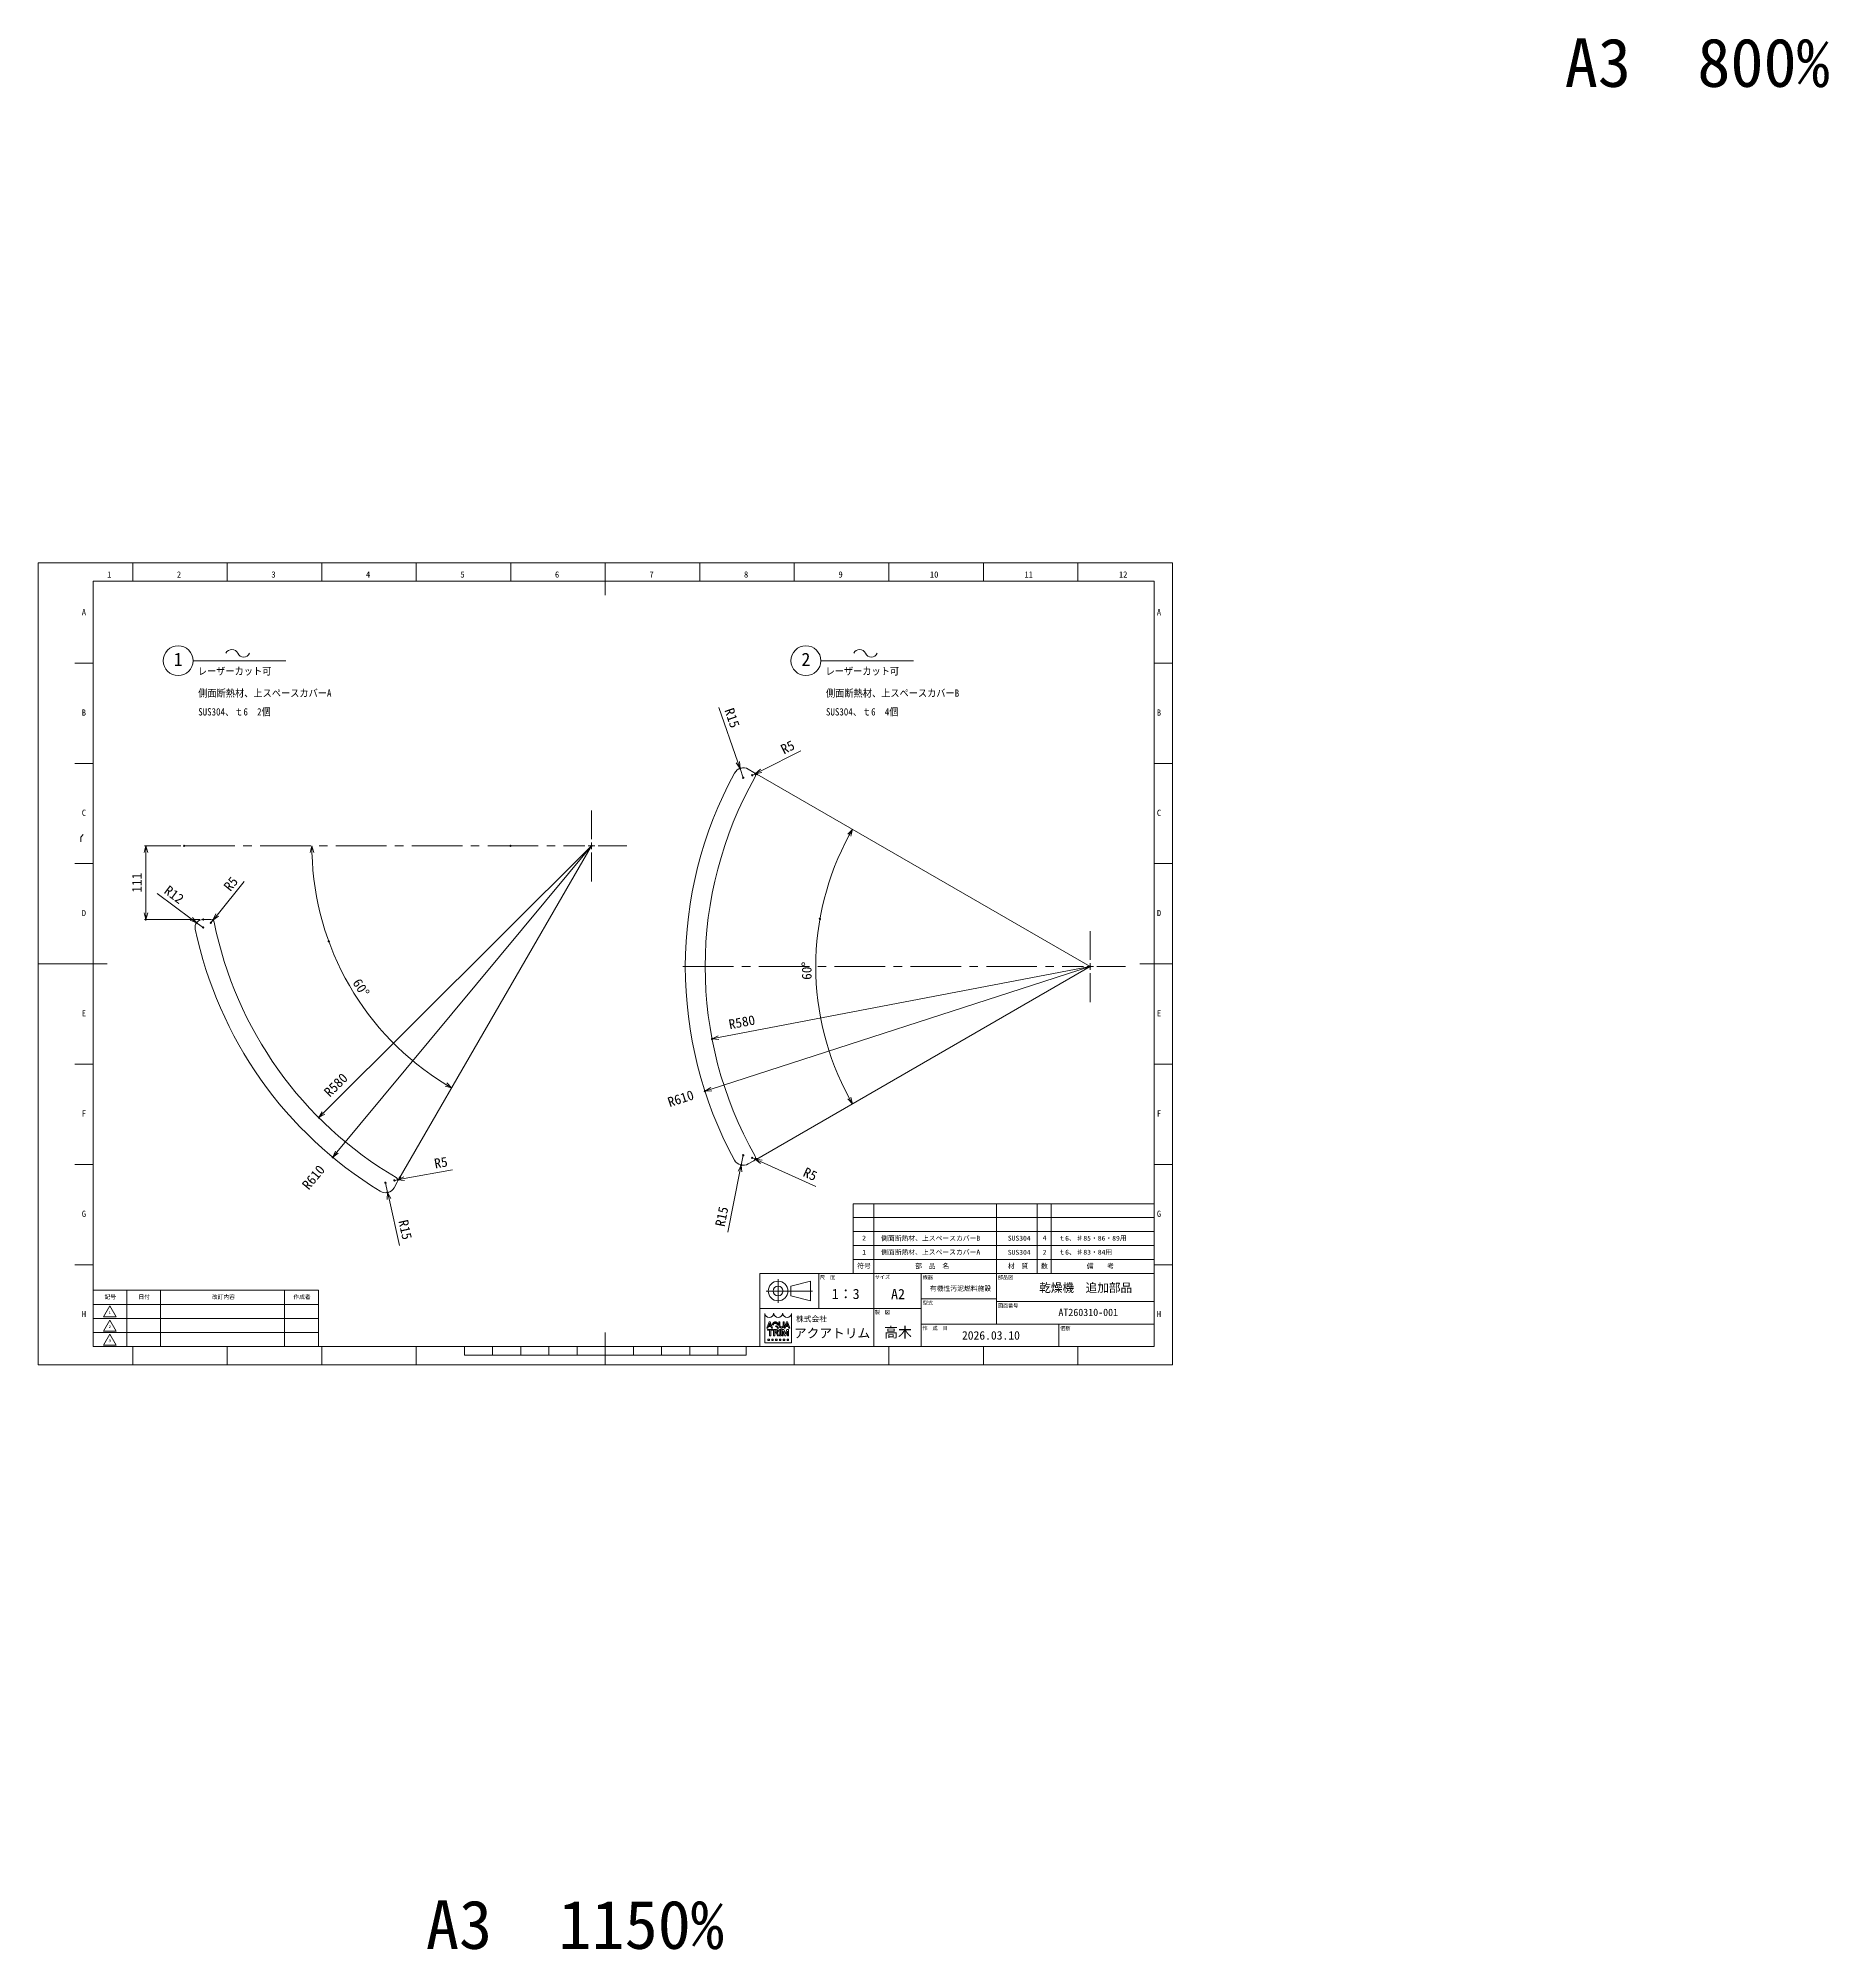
# Model space of a CAD drawing. Units: millimetres at full size. Extents: x -34906 to 7411, y -8440 to 3030.
# Drawn here: x 4713 to 7411, y -8392 to -5512 of the extents above; entities that cross this region are included whole.
import ezdxf
from ezdxf.enums import TextEntityAlignment as Align

# ---------------------------------------------------------------- set-up
doc = ezdxf.new("R2010")
doc.units = ezdxf.units.MM
doc.header["$LTSCALE"] = 4
doc.header["$PDMODE"] = 32
doc.header["$PDSIZE"] = 2
doc.linetypes.add('USER1', pattern=[28.575, 19.05, -3.175, 3.175, -3.175])
for name, color, linetype, lineweight in [('0-1_Defpoints', 7, 'Continuous', 18), ('0-2_01_外形線', 7, 'Continuous', 18), ('0-3_04_中心線', 7, 'USER1', 9), ('0-4_06_文字', 7, 'Continuous', 9), ('0-5_07_寸法線', 7, 'Continuous', 9), ('0-6_02_細線', 5, 'Continuous', 18), ('0-7_99_図枠', 7, 'Continuous', 18), ('0-9_10_補助線', 8, 'Continuous', 18)]:
    doc.layers.add(name, color=color, linetype=linetype, lineweight=lineweight)
doc.layers.add('0-F_06_PHANTOM', color=4, linetype='Continuous')
doc.styles.add('ＭＳ ゴシック', font='')
doc.styles.get('ＭＳ ゴシック').set_extended_font_data('MS Gothic')

# ---------------------------------------------------------------- blocks, each defined once
blk = doc.blocks.new('AM_BALLOON1')
at = {"layer": '0-9_10_補助線', "color": 3, "lineweight": 9}
blk.add_circle((0, 0), 2.5, dxfattribs=at)

msp = doc.modelspace()

# ---------------------------------------------------------------- linework, layer by layer
at = {"layer": '0-1_Defpoints'}
msp.add_lwpolyline([(4713.022, -7510.374), (6421.96, -7510.374), (6421.96, -6302.034), (4713.022, -6302.034)], close=True, dxfattribs=at)
at = {"layer": '0-2_01_外形線'}
for p, q in [((5791.445, -6617.762), (5782.929, -6612.846)), ((4973.18, -6839.419), (4961.35, -6839.419)), ((5782.861, -7207.678), (5791.376, -7202.762)), ((5249.158, -7243.541), (5254.074, -7235.026))]:
    msp.add_line(p, q, dxfattribs=at)
for centre, radius, start, end in [((6298.011, -6910.323), 610, 151.43673, 208.54973), ((5775.429, -6625.837), 15, 60.00264, 151.43673), ((5788.946, -6622.093), 5, 330.48168, 60.00264), ((6298.011, -6910.323), 580, 150.48168, 209.5046), ((4961.35, -6851.419), 12, 90, 191.86964), ((5546.564, -6728.419), 610, 191.86964, 238.55542), ((4973.18, -6844.419), 5, 11.43702, 90), ((5546.564, -6728.419), 580, 191.43702, 239.51029), ((5788.877, -7198.432), 5, 299.99431, 29.5046), ((5249.744, -7232.526), 5, 330, 59.51029), ((5775.362, -7194.686), 15, 208.54973, 299.99431), ((5236.168, -7236.041), 15, 238.55542, 330)]:
    msp.add_arc(centre, radius, start, end, dxfattribs=at)
at = {"layer": '0-3_04_中心線'}
for p, q in [((5546.564, -6718.419), (5546.564, -6674.919)), ((4933.064, -6728.419), (5536.564, -6728.419)), ((5546.564, -6781.919), (5546.564, -6738.419)), ((5556.564, -6728.419), (5600.064, -6728.419)), ((6298.011, -6900.323), (6298.011, -6856.823)), ((5684.511, -6910.323), (6288.011, -6910.323)), ((6308.011, -6910.323), (6351.511, -6910.323)), ((6298.011, -6963.823), (6298.011, -6920.323))]:
    msp.add_line(p, q, dxfattribs=at)
at = {"layer": '0-3_04_中心線', "linetype": 'Continuous'}
for p, q in [((5541.564, -6728.419), (5551.564, -6728.419)), ((5546.564, -6733.419), (5546.564, -6723.419)), ((6293.011, -6910.323), (6303.011, -6910.323)), ((6298.011, -6915.323), (6298.011, -6905.323))]:
    msp.add_line(p, q, dxfattribs=at)
at = {"layer": '0-5_07_寸法線', "color": 3, "lineweight": 18}
for p, q in [((4946.424, -6449.441), (5086.091, -6449.441)), ((5892.33, -6449.441), (6031.997, -6449.441)), ((5738.717, -6519.996), (5767.236, -6602.217)), ((5862.155, -6585.006), (5802.327, -6615.314)), ((5775.429, -6625.837), (5770.514, -6611.665)), ((5788.946, -6622.093), (5793.406, -6619.833)), ((5795.757, -6620.254), (6298.011, -6910.323)), ((4928.064, -6728.419), (4873.338, -6728.419)), ((4875.338, -6738.419), (4875.338, -6829.419)), ((5546.564, -6728.419), (5142.899, -7130.856)), ((5546.564, -6728.419), (5163.116, -7189.904)), ((5546.564, -6728.419), (5256.564, -7230.714)), ((5023.522, -6782.289), (4982.623, -6832.765)), ((4892.48, -6800.082), (4943.711, -6838.271)), ((4956.35, -6839.419), (4873.338, -6839.419)), ((4961.35, -6851.419), (4951.729, -6844.248)), ((4973.18, -6844.419), (4976.328, -6840.535)), ((6298.011, -6910.323), (5727.106, -7094.896)), ((6298.011, -6910.323), (5738.15, -7017.353)), ((6298.011, -6910.323), (5795.688, -7200.273)), ((5775.362, -7194.686), (5772.417, -7209.395)), ((5788.877, -7198.432), (5793.431, -7200.495)), ((5337.419, -7216.305), (5264.494, -7229.797)), ((5752.158, -7310.582), (5770.454, -7219.2)), ((5884.666, -7241.812), (5802.541, -7204.62)), ((5236.168, -7236.041), (5239.457, -7250.676)), ((5249.744, -7232.526), (5254.661, -7231.616)), ((5257.448, -7330.73), (5241.649, -7260.432))]:
    msp.add_line(p, q, dxfattribs=at)
at = {"layer": '0-5_07_寸法線'}
for p, q in [((5770.514, -6611.665), (5767.236, -6602.217)), ((5793.406, -6619.833), (5802.327, -6615.314)), ((5940.073, -6703.601), (5935.177, -6712.321)), ((4875.338, -6728.419), (4875.338, -6738.419)), ((5125.425, -6728.419), (5125.544, -6738.419)), ((4875.338, -6839.419), (4875.338, -6829.419)), ((4951.729, -6844.248), (4943.711, -6838.271)), ((4976.328, -6840.535), (4982.623, -6832.765)), ((5728.328, -7019.231), (5738.15, -7017.353)), ((5335.941, -7093.105), (5327.341, -7088.001)), ((5717.591, -7097.973), (5727.106, -7094.896)), ((5940.024, -7116.96), (5935.13, -7108.24)), ((5135.817, -7137.916), (5142.899, -7130.856)), ((5156.725, -7197.595), (5163.116, -7189.904)), ((5772.417, -7209.395), (5770.454, -7219.2)), ((5793.431, -7200.495), (5802.541, -7204.62)), ((5239.457, -7250.676), (5241.649, -7260.432)), ((5254.661, -7231.616), (5264.494, -7229.797))]:
    msp.add_line(p, q, dxfattribs=at)
for points in [[(5769.768, -6601.339), (5770.514, -6611.665), (5764.705, -6603.095)], [(5803.537, -6617.704), (5793.406, -6619.833), (5801.116, -6612.924)], [(5932.841, -6711.009), (5940.073, -6703.601), (5937.513, -6713.633)], [(4872.659, -6738.419), (4875.338, -6728.419), (4878.018, -6738.419)], [(5122.865, -6738.451), (5125.425, -6728.419), (5128.223, -6738.387)], [(4878.018, -6829.419), (4875.338, -6839.419), (4872.659, -6829.419)], [(4945.313, -6836.123), (4951.729, -6844.248), (4942.11, -6840.419)], [(4984.705, -6834.452), (4976.328, -6840.535), (4980.541, -6831.078)], [(5738.653, -7019.985), (5728.328, -7019.231), (5737.647, -7014.721)], [(5328.709, -7085.697), (5335.941, -7093.105), (5325.973, -7090.305)], [(5727.931, -7097.446), (5717.591, -7097.973), (5726.282, -7092.347)], [(5937.466, -7106.928), (5940.024, -7116.96), (5932.793, -7109.551)], [(5144.791, -7132.753), (5135.817, -7137.916), (5141.007, -7128.958)], [(5165.177, -7191.616), (5156.725, -7197.595), (5161.055, -7188.191)], [(5264.981, -7232.432), (5254.661, -7231.616), (5264.006, -7227.162)], [(5767.827, -7218.674), (5772.417, -7209.395), (5773.081, -7219.726)], [(5801.435, -7207.061), (5793.431, -7200.495), (5803.646, -7202.179)], [(5239.035, -7261.02), (5239.457, -7250.676), (5244.264, -7259.845)]]:
    msp.add_lwpolyline(points, dxfattribs=at)
at = {"layer": '0-5_07_寸法線', "lineweight": 18}
for centre, start, end in [((5004.774, -6442.222), 24.22764, 155.57578), ((5022.583, -6434.171), 204.22764, 335.57578), ((5950.68, -6442.222), 24.22764, 155.57578), ((5968.489, -6434.171), 204.22764, 335.57578)]:
    msp.add_arc(centre, 9.772, start, end, dxfattribs=at)
at = {"layer": '0-5_07_寸法線', "color": 3, "lineweight": 18}
for centre, radius, start, end in [((5546.564, -6728.419), 421.138, 181.36053, 238.63099), ((6298.011, -6910.323), 413.345, 151.37824, 208.60813)]:
    msp.add_arc(centre, radius, start, end, dxfattribs=at)
at = {"layer": '0-5_07_寸法線'}
for p in [(5770.514, -6611.665), (5788.946, -6622.093), (5793.406, -6619.833), (5795.757, -6620.254), (5775.429, -6625.837), (4933.064, -6728.419), (4933.064, -6728.419), (5424.564, -6728.419), (5546.564, -6728.419), (5546.564, -6728.419), (5546.564, -6728.419), (4875.338, -6839.419), (4951.729, -6844.248), (4961.35, -6839.419), (4961.35, -6851.419), (4973.18, -6844.419), (4976.328, -6840.535), (5890.955, -6838.496), (5150.816, -6872.438), (6298.011, -6910.323), (6298.011, -6910.323), (6298.011, -6910.323), (6298.011, -6910.323), (5728.328, -7019.231), (5717.591, -7097.973), (5135.817, -7137.916), (5156.725, -7197.595), (5775.362, -7194.686), (5788.877, -7198.432), (5793.431, -7200.495), (5795.688, -7200.273), (5257.996, -7228.063), (5772.417, -7209.395), (5236.168, -7236.041), (5239.457, -7250.676), (5249.744, -7232.526), (5254.661, -7231.616)]:
    msp.add_point(p, dxfattribs=at)
at = {"layer": '0-6_02_細線'}
for p, q in [((5940.763, -7372.604), (5940.763, -7267.615)), ((5940.763, -7267.615), (6394.381, -7267.615)), ((5972.26, -7267.615), (5972.26, -7372.604)), ((6157.012, -7267.615), (6157.012, -7372.604)), ((6218.338, -7267.615), (6218.338, -7372.604)), ((6239.336, -7267.615), (6239.336, -7372.604)), ((5940.763, -7288.613), (6394.381, -7288.613)), ((5940.763, -7309.611), (6394.381, -7309.611)), ((5940.763, -7330.608), (6394.381, -7330.608)), ((5940.763, -7351.606), (6394.381, -7351.606))]:
    msp.add_line(p, q, dxfattribs=at)
at = {"layer": '0-7_99_図枠'}
for p, q in [((4855.433, -6329.612), (4855.433, -6302.034)), ((4997.845, -6329.612), (4997.845, -6302.034)), ((5140.256, -6329.612), (5140.256, -6302.034)), ((5282.668, -6329.612), (5282.668, -6302.034)), ((5425.079, -6329.612), (5425.079, -6302.034)), ((5567.491, -6302.034), (5567.491, -6350.827)), ((5709.902, -6329.612), (5709.902, -6302.034)), ((5852.314, -6329.612), (5852.314, -6302.034)), ((5994.725, -6329.612), (5994.725, -6302.034)), ((5994.725, -6329.612), (5994.725, -6302.034)), ((6137.137, -6329.612), (6137.137, -6302.034)), ((6279.548, -6329.612), (6279.548, -6302.034)), ((4795.672, -6453.092), (4768.094, -6453.092)), ((6421.96, -6453.092), (6394.381, -6453.092)), ((4795.672, -6604.149), (4768.094, -6604.149)), ((6421.96, -6604.149), (6394.381, -6604.149)), ((4795.672, -6755.207), (4768.094, -6755.207)), ((6421.96, -6755.207), (6394.381, -6755.207)), ((4713.022, -6906.265), (4816.887, -6906.265)), ((6421.96, -6906.265), (6373.167, -6906.265)), ((4795.672, -7057.323), (4768.094, -7057.323)), ((6421.96, -7057.323), (6394.381, -7057.323)), ((4795.672, -7208.381), (4768.094, -7208.381)), ((6421.96, -7208.381), (6394.381, -7208.381)), ((4795.672, -7359.439), (4768.094, -7359.439)), ((5889.481, -7425.64), (5889.481, -7372.604)), ((5972.217, -7482.918), (5972.217, -7372.604)), ((6043.702, -7482.918), (6043.702, -7372.604)), ((6156.988, -7372.604), (6156.988, -7448.976)), ((6421.96, -7359.439), (6394.381, -7359.439)), ((4846.587, -7482.918), (4846.587, -7398.061)), ((4897.501, -7482.918), (4897.501, -7398.061)), ((5084.187, -7482.918), (5084.187, -7398.061)), ((5810.033, -7399.122), (5879.828, -7399.122)), ((5827.853, -7416.942), (5827.853, -7381.302)), ((4795.672, -7419.276), (5135.101, -7419.276)), ((6043.702, -7425.64), (5800.381, -7425.64)), ((6043.702, -7410.79), (6156.988, -7410.79)), ((6156.988, -7415.033), (6394.381, -7415.033)), ((4795.672, -7440.49), (5135.101, -7440.49)), ((5810.791, -7454.963), (5810.791, -7454.917)), ((5810.791, -7454.963), (5812.515, -7454.963)), ((5812.037, -7456.884), (5819.914, -7456.884)), ((5812.037, -7456.884), (5812.037, -7458.229)), ((5812.037, -7458.229), (5814.919, -7458.229)), ((5812.515, -7454.963), (5815.209, -7447.397)), ((5813.455, -7452.431), (5813.975, -7450.97)), ((5813.455, -7452.431), (5817.002, -7452.431)), ((5813.975, -7450.97), (5816.482, -7450.97)), ((5814.413, -7445.357), (5816.006, -7445.357)), ((5815.111, -7466.49), (5815.111, -7458.421)), ((5816.482, -7450.97), (5815.209, -7447.397)), ((5819.628, -7454.917), (5816.006, -7445.357)), ((5816.84, -7466.49), (5816.84, -7458.421)), ((5817.032, -7458.229), (5819.914, -7458.229)), ((5819.218, -7449.584), (5819.218, -7450.736)), ((5819.628, -7454.963), (5819.628, -7454.917)), ((5819.914, -7456.884), (5819.914, -7458.229)), ((5820.819, -7449.697), (5820.819, -7450.619)), ((5821.009, -7456.884), (5821.009, -7466.49)), ((5821.009, -7456.884), (5825.428, -7456.884)), ((5822.738, -7458.229), (5825.658, -7458.229)), ((5824.009, -7452.416), (5824.86, -7451.513)), ((5824.009, -7452.416), (5824.794, -7453.18)), ((5824.86, -7451.513), (5828.419, -7454.445)), ((5825.886, -7452.312), (5827.124, -7453.332)), ((5825.971, -7454.325), (5827.307, -7455.625)), ((5826.455, -7449.697), (5826.455, -7450.619)), ((5827.307, -7455.625), (5828.419, -7454.445)), ((5828.056, -7449.584), (5828.056, -7450.736)), ((5828.944, -7451.084), (5828.944, -7445.357)), ((5830.673, -7445.357), (5828.944, -7445.357)), ((5830.178, -7456.884), (5832.291, -7456.884)), ((5830.178, -7456.884), (5830.178, -7458.229)), ((5830.37, -7464.953), (5830.37, -7458.421)), ((5830.673, -7450.736), (5830.673, -7445.357)), ((5832.099, -7464.953), (5832.099, -7458.421)), ((5832.291, -7456.884), (5832.291, -7458.229)), ((5833.267, -7454.963), (5832.69, -7454.963)), ((5834.022, -7456.884), (5836.531, -7456.884)), ((5838.825, -7463.861), (5836.531, -7456.884)), ((5836.916, -7454.963), (5836.916, -7454.917)), ((5836.916, -7454.963), (5838.64, -7454.963)), ((5837.013, -7451.084), (5837.013, -7445.357)), ((5838.64, -7454.963), (5841.334, -7447.397)), ((5838.825, -7463.861), (5841.119, -7456.884)), ((5839.58, -7452.431), (5840.1, -7450.97)), ((5839.58, -7452.431), (5843.127, -7452.431)), ((5840.1, -7450.97), (5842.607, -7450.97)), ((5840.538, -7445.357), (5842.131, -7445.357)), ((5843.63, -7456.884), (5841.119, -7456.884)), ((5842.607, -7450.97), (5841.334, -7447.397)), ((5845.753, -7454.917), (5842.131, -7445.357)), ((5845.753, -7454.963), (5845.753, -7454.917)), ((6043.702, -7448.976), (6394.381, -7448.976)), ((6251.11, -7448.976), (6251.11, -7482.918)), ((4795.672, -7461.704), (5135.101, -7461.704)), ((4855.433, -7510.374), (4855.433, -7482.918)), ((4997.845, -7510.374), (4997.845, -7482.918)), ((5140.256, -7510.374), (5140.256, -7482.918)), ((5282.668, -7510.374), (5282.668, -7482.918)), ((5355.348, -7495.647), (5355.348, -7482.918)), ((5397.776, -7495.647), (5397.776, -7482.918)), ((5440.205, -7495.647), (5440.205, -7482.918)), ((5482.633, -7495.647), (5482.633, -7482.918)), ((5525.062, -7495.647), (5525.062, -7482.918)), ((5567.491, -7510.374), (5567.491, -7461.704)), ((5609.919, -7495.647), (5609.919, -7482.918)), ((5652.348, -7495.647), (5652.348, -7482.918)), ((5694.776, -7495.647), (5694.776, -7482.918)), ((5737.205, -7495.647), (5737.205, -7482.918)), ((5779.633, -7495.647), (5779.633, -7482.918)), ((5812.518, -7471.521), (5812.518, -7473.826)), ((5815.111, -7466.49), (5816.84, -7466.49)), ((5818.282, -7471.521), (5818.282, -7473.826)), ((5822.795, -7461.938), (5822.795, -7460.593)), ((5822.795, -7460.593), (5825.658, -7460.593)), ((5822.795, -7461.938), (5824.682, -7461.938)), ((5824.045, -7471.521), (5824.045, -7473.826)), ((5825.395, -7462.42), (5826.857, -7466.49)), ((5826.857, -7466.49), (5828.721, -7466.49)), ((5827.065, -7462.36), (5828.721, -7466.413)), ((5828.721, -7466.413), (5828.721, -7466.49)), ((5829.809, -7471.521), (5829.809, -7473.826)), ((5830.178, -7466.49), (5830.178, -7465.145)), ((5835.572, -7471.521), (5835.572, -7473.826)), ((5837.96, -7466.49), (5835.749, -7459.766)), ((5837.96, -7466.49), (5839.69, -7466.49)), ((5839.69, -7466.49), (5841.9, -7459.766)), ((5843.641, -7471.521), (5843.641, -7473.826)), ((5852.314, -7510.374), (5852.314, -7482.918)), ((5994.725, -7510.497), (5994.725, -7482.918)), ((5994.725, -7510.374), (5994.725, -7482.918)), ((6137.137, -7510.374), (6137.137, -7482.918)), ((6279.548, -7510.374), (6279.548, -7482.918)), ((5355.348, -7495.647), (5779.633, -7495.647))]:
    msp.add_line(p, q, dxfattribs=at)
for points in [[(4795.672, -7482.918), (6394.381, -7482.918), (6394.381, -6329.612), (4795.672, -6329.612)], [(5800.381, -7482.918), (6394.381, -7482.918), (6394.381, -7372.604), (5800.381, -7372.604)], [(4795.672, -7482.918), (5135.101, -7482.918), (5135.101, -7398.061), (4795.672, -7398.061)], [(5847.158, -7391.697), (5876.858, -7384.272), (5876.858, -7413.972), (5847.158, -7406.547)], [(4811.583, -7438.237), (4821.13, -7421.702), (4830.676, -7438.237)], [(4811.583, -7459.451), (4821.13, -7442.916), (4830.676, -7459.451)], [(4811.583, -7480.665), (4821.13, -7464.13), (4830.676, -7480.665)]]:
    msp.add_lwpolyline(points, close=True, dxfattribs=at)
for points in [[(5848.252, -7432.905), (5848.252, -7477.285), (5807.907, -7477.285), (5807.907, -7432.905)], [(5810.791, -7454.963), (5810.791, -7454.917), (5814.413, -7445.357)], [(5819.628, -7454.963), (5817.903, -7454.963), (5817.002, -7452.431)], [(5821.009, -7466.49), (5822.738, -7466.49), (5822.738, -7458.229)], [(5834.022, -7456.884), (5834.022, -7466.49), (5835.751, -7466.49), (5835.749, -7459.766)], [(5835.284, -7450.736), (5835.284, -7445.357), (5837.013, -7445.357)], [(5836.916, -7454.963), (5836.916, -7454.917), (5840.538, -7445.357)], [(5841.9, -7459.766), (5841.9, -7466.49), (5843.63, -7466.49), (5843.63, -7456.884)], [(5845.753, -7454.963), (5844.028, -7454.963), (5843.127, -7452.431)], [(5812.518, -7471.521), (5814.823, -7471.521), (5814.823, -7473.826), (5812.518, -7473.826)], [(5818.282, -7471.521), (5820.587, -7471.521), (5820.587, -7473.826), (5818.282, -7473.826)], [(5824.045, -7471.521), (5826.351, -7471.521), (5826.351, -7473.826), (5824.045, -7473.826)], [(5829.809, -7471.521), (5832.114, -7471.521), (5832.114, -7473.826), (5829.809, -7473.826)], [(5830.178, -7466.49), (5832.291, -7466.49), (5832.291, -7465.145)], [(5835.572, -7471.521), (5837.878, -7471.521), (5837.878, -7473.826), (5835.572, -7473.826)], [(5843.641, -7471.521), (5841.336, -7471.521), (5841.336, -7473.826), (5843.641, -7473.826)]]:
    msp.add_lwpolyline(points, dxfattribs=at)
for radius in [14.85, 7.425]:
    msp.add_circle((5827.853, -7399.122), radius, dxfattribs=at)
for centre, radius, start, end in [((5807.907, -7433.097), 0.192, 0, 90), ((5814.919, -7458.421), 0.192, 0, 90), ((5817.032, -7458.421), 0.192, 90, 180), ((5821.355, -7433.097), 0.192, 0, 180), ((5821.355, -7433.097), 0.192, 0, 90), ((5825.617, -7459.411), 1.183, 271.99706, 88.00294), ((5833.005, -7450.91), 4.065, 182.45003, 265.55526), ((5830.178, -7458.421), 0.192, 0, 90), ((5834.103, -7450.781), 3.43, 179.25279, 218.96457), ((5832.978, -7450.137), 3.198, 241.15773, 298.84227), ((5832.291, -7458.421), 0.192, 90, 180), ((5832.951, -7450.91), 4.065, 274.44474, 357.54997), ((5831.854, -7450.781), 3.43, 321.03543, 0.74721), ((5834.804, -7433.097), 0.192, 0, 180), ((5848.252, -7433.097), 0.192, 90, 180), ((5824.682, -7462.707), 0.768, 21.9283, 90), ((5825.903, -7462.836), 1.256, 22.27295, 58.55311), ((5830.178, -7464.953), 0.192, 270, 0), ((5832.291, -7464.953), 0.192, 180, 270)]:
    msp.add_arc(centre, radius, start, end, dxfattribs=at)
for centre, major_axis, ratio, start_param, end_param in [((5814.631, -7433.097), (-6.532, 0), 0.882353, 6.28318531, 9.42477796), ((5823.637, -7449.584), (-4.419, 0), 0.956522, 3.14159265, 6.28318531), ((5823.637, -7450.736), (-4.419, 0), 0.956522, 4.15591475, 6.28318531), ((5823.637, -7449.697), (2.818, 0), 0.994718, 6.28318531, 9.42477796), ((5823.637, -7450.623), (2.818, 0), 0.995036, 1.14769271, 3.14159265), ((5828.08, -7433.097), (-6.532, 0), 0.882353, 6.28318531, 9.42477796), ((5825.428, -7459.411), (-3.101, 0), 0.81482, 1.94406945, 4.71238898), ((5823.637, -7450.623), (2.818, 0), 0.995036, 6.28318531, 6.92970349), ((5823.637, -7450.736), (-4.419, 0), 0.956522, 3.14159265, 3.80298072), ((5841.528, -7433.097), (-6.532, 0), 0.882353, 6.28318531, 9.42477796)]:
    msp.add_ellipse(centre, major_axis=major_axis, ratio=ratio, start_param=start_param, end_param=end_param, dxfattribs=at)
at = {"layer": '0-9_10_補助線'}
msp.add_lwpolyline([(4777.002, -6722.328), (4777.002, -6715.555), (4780.723, -6711.076)], dxfattribs=at)

# ---------------------------------------------------------------- block references
at = {"layer": '0-4_06_文字', "xscale": 8.999455, "yscale": 8.999455}
for p in [(4923.899, -6449.423), (5869.805, -6449.423)]:
    msp.add_blockref('AM_BALLOON1', p, dxfattribs=at)

# ---------------------------------------------------------------- texts
at = {"layer": '0-4_06_文字', "color": 134, "style": 'ＭＳ ゴシック'}
for s, p in [('1', (4917.118, -6463.198)), ('2', (5863.024, -6463.198))]:
    msp.add_text(s, height=19.79, dxfattribs=at).set_placement(p, align=Align.BOTTOM_LEFT)
at = {"layer": '0-4_06_文字', "style": 'ＭＳ ゴシック', "width": 0.9}
for s, p in [('レーザーカット可', (4953.462, -6473.981)), ('レーザーカット可', (5899.368, -6473.981)), ('側面断熱材、上スペースカバーA', (4954.069, -6507.108)), ('側面断熱材、上スペースカバーB', (5899.975, -6507.108)), ('SUS304、ｔ6\u30002個', (4954.069, -6535.266)), ('SUS304、ｔ6\u30004個', (5899.975, -6535.266))]:
    msp.add_text(s, height=11, dxfattribs=at).set_placement(p, align=Align.BOTTOM_LEFT)
at = {"layer": '0-4_06_文字', "style": 'ＭＳ ゴシック'}
for s, p in [('側面断熱材、上スペースカバーB', (5983.04, -7325.434)), ('ｔ6、♯85・86・89用', (6250.116, -7325.434)), ('2', (5954.587, -7325.182)), ('1', (5954.587, -7346.431)), ('側面断熱材、上スペースカバーA', (5983.04, -7346.431)), ('SUS304', (6174.03, -7325.363)), ('SUS304', (6174.03, -7346.628)), ('4', (6226.507, -7325.137)), ('2', (6226.507, -7346.628)), ('ｔ6、♯83・84用', (6250.116, -7346.431)), ('符号', (5947.087, -7367.321)), ('部\u3000品\u3000名', (6034.372, -7367.321)), ('材\u3000質', (6174.03, -7367.321)), ('数', (6224.007, -7367.321)), ('備\u3000\u3000考', (6292.925, -7367.321)), ('有機性汚泥燃料施設', (6056.511, -7401.176))]:
    msp.add_text(s, height=7.331, dxfattribs=at).set_placement(p, align=Align.BOTTOM_LEFT)
at = {"layer": '0-5_07_寸法線', "style": 'ＭＳ ゴシック'}
for s, rotation, p in [('R15', 289.13, (5742.713, -6525.414)), ('R5', 26.866, (5838.652, -6594.67)), ('111', 90, (4873.338, -6798.919)), ('R12', 323.298, (4898.829, -6802.32)), ('R5', 50.983, (5006.02, -6800.713)), ('60°', 89.993, (5882.664, -6930.274)), ('60°', 302.514, (5182.372, -6936.846)), ('R580', 10.823, (5755.939, -7009.197)), ('R580', 44.913, (5155.575, -7111.037)), ('R610', 17.916, (5665.815, -7126.275)), ('R5', 10.482, (5312.144, -7218.947)), ('R610', 50.277, (5123.924, -7250.592)), ('R5', 335.636, (5862.413, -7229.539)), ('R15', 78.679, (5751.459, -7303.886)), ('R15', 282.666, (5251.412, -7294.749))]:
    msp.add_text(s, height=14.66, rotation=rotation, dxfattribs=at).set_placement(p, align=Align.BOTTOM_LEFT)
at = {"layer": '0-7_99_図枠', "style": 'ＭＳ ゴシック'}
for s, height, p in [('1', 9.332, (4816.765, -6327.009)), ('2', 9.332, (4922.01, -6327.009)), ('3', 9.332, (5064.422, -6327.009)), ('4', 9.332, (5206.833, -6327.009)), ('5', 9.332, (5349.245, -6327.009)), ('6', 9.332, (5491.656, -6327.009)), ('7', 9.332, (5634.068, -6327.009)), ('8', 9.332, (5776.479, -6327.009)), ('9', 9.332, (5918.891, -6327.009)), ('10', 9.332, (6056.674, -6327.009)), ('11', 9.332, (6199.085, -6327.009)), ('12', 9.332, (6341.497, -6327.009)), ('A', 9.332, (4778.701, -6383.927)), ('A', 9.332, (6398.624, -6383.927)), ('B', 9.332, (4778.701, -6534.985)), ('B', 9.332, (6398.624, -6534.985)), ('C', 9.332, (4778.701, -6686.043)), ('C', 9.332, (6398.624, -6686.043)), ('D', 9.332, (4778.701, -6837.101)), ('D', 9.332, (6398.624, -6837.101)), ('E', 9.332, (4778.701, -6988.159)), ('E', 9.332, (6398.624, -6988.159)), ('F', 9.332, (4778.701, -7139.216)), ('F', 9.332, (6398.624, -7139.216)), ('G', 9.332, (4778.701, -7290.274)), ('G', 9.332, (6398.624, -7290.274)), ('尺\u3000度', 5.499, (5890.826, -7382.997)), ('1：3', 15.4, (5908.807, -7415.807)), ('サイズ', 5.499, (5973.562, -7382.437)), ('A2', 15.4, (5998.09, -7416.04)), ('機器', 5.499, (6045.741, -7382.873)), ('部品図', 5.499, (6159.027, -7382.873)), ('乾燥機\u3000追加部品', 12.83, (6221.315, -7404.566)), ('H', 9.332, (4778.701, -7441.332)), ('記号', 6.221, (4813.03, -7412.911)), ('1', 4.666, (4819.062, -7435.154)), ('日付', 6.221, (4863.944, -7412.911)), ('改訂内容', 6.221, (4974.644, -7413.056)), ('作成者', 6.221, (5097.494, -7412.911)), ('製\u3000図', 5.499, (5973.562, -7435.473)), ('型式', 5.499, (6045.741, -7421.434)), ('図面番号', 5.499, (6159.027, -7425.676)), ('AT260310-001', 11, (6250.277, -7440.052)), ('H', 9.332, (6398.624, -7441.332)), ('2', 4.666, (4819.062, -7456.368)), ('アクアトリム', 14.04, (5851.75, -7473.857)), ('株式会社', 8.315, (5854.956, -7447.865)), ('高木', 15.4, (5987.537, -7473.657)), ('作\u3000成\u3000日', 5.499, (6045.223, -7459.529)), ('個数', 5.499, (6252.891, -7459.737)), ('3', 4.666, (4819.062, -7477.583)), ('2026.03.10', 12.83, (6104.942, -7476.237))]:
    msp.add_text(s, height=height, dxfattribs=at).set_placement(p, align=Align.BOTTOM_LEFT)
at = {"layer": '0-F_06_PHANTOM', "style": 'ＭＳ ゴシック'}
for s, p in [('A3\u3000800%', (7013.225, -5606.879)), ('A3\u30001150%', (5297.175, -8412.366))]:
    msp.add_text(s, height=73.31, dxfattribs=at).set_placement(p, align=Align.BOTTOM_LEFT)

doc.saveas('drawing.dxf')
